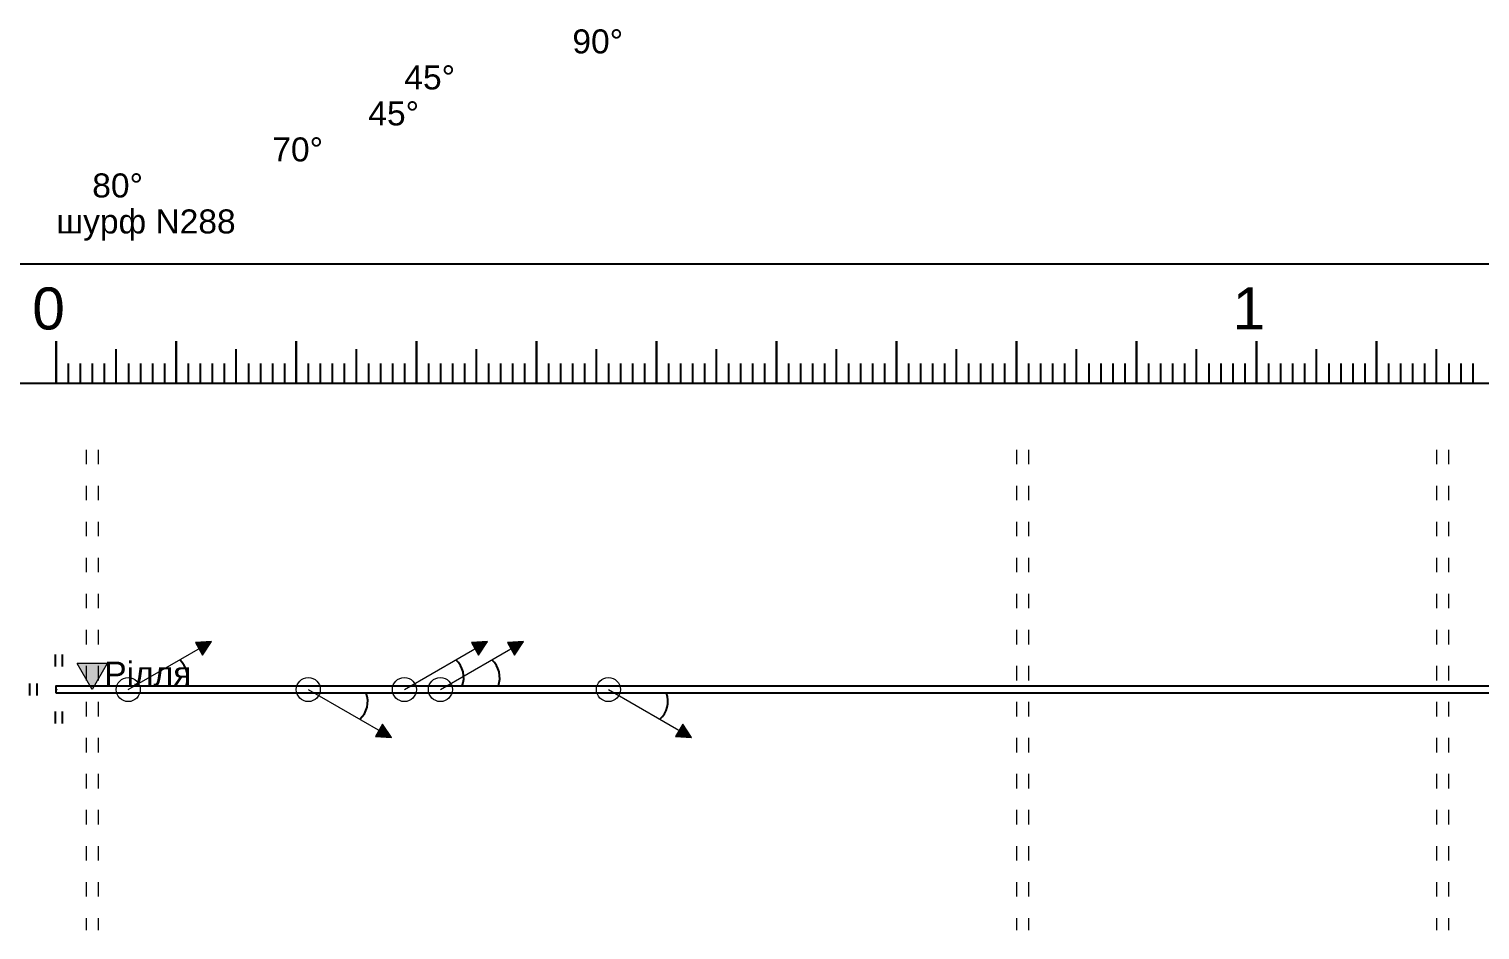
# Model space of a CAD drawing. Header units: millimetres. Extents: x -226 to 1784, y 10 to 1137.
# Drawn here: x 87.7 to 208.6, y 242 to 317 of the extents above; entities that cross this region are included whole.
import ezdxf

# ---------------------------------------------------------------- set-up
doc = ezdxf.new("R2010")
doc.units = ezdxf.units.MM
doc.linetypes.add('ACAD_ISO03W100', pattern=[30, 12, -18])
for name, color, linetype in [('ИсследТрД', 6, 'Continuous'), ('Макет', 7, 'Continuous'), ('Перешкоди', 7, 'Continuous')]:
    doc.layers.add(name, color=color, linetype=linetype)
doc.layers.add('Текст', color=7, linetype='Continuous', lineweight=0)
doc.styles.get("Standard").update_dxf_attribs({"font": 'arial.ttf'})

# ---------------------------------------------------------------- blocks, each defined once
blk = doc.blocks.new('Объект')
at = {"lineweight": -2}
blk.add_circle((0, 0), 0.01, dxfattribs=at)
blk = doc.blocks.new('КМ')
at = {"layer": 'Defpoints'}
blk.add_point((0, 0), dxfattribs=at)
blk = doc.blocks.new('Луг')
at = {"layer": 'Перешкоди', "color": 3, "linetype": 'ByBlock'}
for p, q in [((-0.3, 2.93), (-0.3, 1.93)), ((0.3, 2.93), (0.3, 1.93)), ((-2.43, 0.5), (-2.43, -0.5)), ((-1.83, 0.5), (-1.83, -0.5)), ((-0.3, -1.82), (-0.3, -2.82)), ((0.3, -1.82), (0.3, -2.82))]:
    blk.add_line(p, q, dxfattribs=at)
blk = doc.blocks.new('Шурф')
at = {"layer": 'Перешкоди', "linetype": 'ByBlock', "lineweight": 15}
blk.add_hatch(color=0, dxfattribs=at).paths.add_polyline_path([(1.25, 2.17), (0, 0), (-1.25, 2.17)])
at = {"layer": 'Перешкоди', "color": 0, "linetype": 'ByBlock', "lineweight": 15}
for p, q in [((0, 0), (-1.25, 2.17)), ((1.25, 2.17), (-1.25, 2.17)), ((1.25, 2.17), (0, 0))]:
    blk.add_line(p, q, dxfattribs=at)
blk = doc.blocks.new('Дорога_полевая')
at = {"layer": 'Перешкоди', "color": 7, "linetype": 'ACAD_ISO03W100', "lineweight": 15, "ltscale": 0.1}
for p, q in [((-1, 19.97), (-1, -20.03)), ((0, 19.97), (0, -20.03))]:
    blk.add_line(p, q, dxfattribs=at)
blk = doc.blocks.new('Сх_поля')
at = {"layer": 'Перешкоди', "lineweight": -2, "insert": (0, 2.33), "char_height": 2, "width": 6.9421, "attachment_point": 1}
blk.add_mtext('Рiлля', dxfattribs=at)
blk = doc.blocks.new('Поворот_лево')
at = {"layer": 'Перешкоди', "linetype": 'ByBlock', "lineweight": 15}
blk.add_hatch(color=7, dxfattribs=at).paths.add_polyline_path([(6.93, 4), (5.59, 3.92), (6.19, 2.88)])
at = {"layer": 'Defpoints'}
blk.add_arc((2.93, 0.98), 2.02, 340.1666, 47.6829, dxfattribs=at)
at = {"layer": 'Перешкоди', "color": 7, "linetype": 'ByBlock', "lineweight": 15}
for p, q in [((0, 0), (6.93, 4)), ((6.93, 4), (5.59, 3.92)), ((5.59, 3.92), (6.19, 2.88)), ((6.19, 2.88), (6.93, 4))]:
    blk.add_line(p, q, dxfattribs=at)
blk.add_circle((0, 0), 1, dxfattribs=at)
blk = doc.blocks.new('Поворот_право')
at = {"layer": 'Перешкоди', "linetype": 'ByBlock', "lineweight": 15}
blk.add_hatch(color=7, dxfattribs=at).paths.add_polyline_path([(6.93, -4), (6.19, -2.88), (5.59, -3.92)])
at = {"layer": 'Defpoints'}
blk.add_arc((2.93, -0.98), 2.02, 312.3171, 19.8334, dxfattribs=at)
at = {"layer": 'Перешкоди', "color": 7, "linetype": 'ByBlock', "lineweight": 15}
for p, q in [((0, 0), (6.93, -4)), ((6.19, -2.88), (5.59, -3.92)), ((6.93, -4), (6.19, -2.88)), ((5.59, -3.92), (6.93, -4))]:
    blk.add_line(p, q, dxfattribs=at)
blk.add_circle((0, 0), 1, dxfattribs=at)

msp = doc.modelspace()

# ---------------------------------------------------------------- linework, layer by layer
at = {"layer": 'ИсследТрД'}
msp.add_lwpolyline([(90, 261.7), (90, 262.3), (378.1, 262.3), (378.1, 261.7), (90, 261.7)], dxfattribs=at)
at = {"layer": 'Макет', "lineweight": -2}
for p, q in [((20, 297.48), (405, 297.48)), ((90, 291.02), (90, 287.52)), ((90, 287.52), (90, 291.02)), ((95, 287.52), (95, 290.35)), ((100, 291.02), (100, 287.52)), ((100, 287.52), (100, 291.02)), ((100, 291.02), (100, 287.52)), ((100, 291.02), (100, 287.52)), ((100, 287.52), (100, 291.02)), ((105, 287.52), (105, 290.35)), ((110, 291.02), (110, 287.52)), ((110, 287.52), (110, 291.02)), ((110, 291.02), (110, 287.52)), ((110, 291.02), (110, 287.52)), ((110, 287.52), (110, 291.02)), ((115, 287.52), (115, 290.35)), ((120, 291.02), (120, 287.52)), ((120, 287.52), (120, 291.02)), ((120, 291.02), (120, 287.52)), ((120, 291.02), (120, 287.52)), ((120, 287.52), (120, 291.02)), ((125, 287.52), (125, 290.35)), ((130, 291.02), (130, 287.52)), ((130, 287.52), (130, 291.02)), ((130, 291.02), (130, 287.52)), ((130, 291.02), (130, 287.52)), ((130, 287.52), (130, 291.02)), ((135, 287.52), (135, 290.35)), ((140, 291.02), (140, 287.52)), ((140, 287.52), (140, 291.02)), ((140, 291.02), (140, 287.52)), ((140, 291.02), (140, 287.52)), ((140, 287.52), (140, 291.02)), ((145, 287.52), (145, 290.35)), ((150, 291.02), (150, 287.52)), ((150, 287.52), (150, 291.02)), ((150, 291.02), (150, 287.52)), ((150, 291.02), (150, 287.52)), ((150, 287.52), (150, 291.02)), ((155, 287.52), (155, 290.35)), ((160, 291.02), (160, 287.52)), ((160, 287.52), (160, 291.02)), ((160, 291.02), (160, 287.52)), ((160, 291.02), (160, 287.52)), ((160, 287.52), (160, 291.02)), ((165, 287.52), (165, 290.35)), ((170, 291.02), (170, 287.52)), ((170, 287.52), (170, 291.02)), ((170, 291.02), (170, 287.52)), ((170, 291.02), (170, 287.52)), ((170, 287.52), (170, 291.02)), ((175, 287.52), (175, 290.35)), ((180, 291.02), (180, 287.52)), ((180, 287.52), (180, 291.02)), ((180, 291.02), (180, 287.52)), ((180, 291.02), (180, 287.52)), ((180, 287.52), (180, 291.02)), ((185, 287.52), (185, 290.35)), ((190, 291.02), (190, 287.52)), ((190, 287.52), (190, 291.02)), ((190, 291.02), (190, 287.52)), ((190, 291.02), (190, 287.52)), ((190, 287.52), (190, 291.02)), ((195, 287.52), (195, 290.35)), ((200, 291.02), (200, 287.52)), ((200, 287.52), (200, 291.02)), ((200, 291.02), (200, 287.52)), ((200, 291.02), (200, 287.52)), ((200, 287.52), (200, 291.02)), ((205, 287.52), (205, 290.35)), ((91, 289.17), (91, 287.52)), ((92, 289.17), (92, 287.52)), ((93, 289.17), (93, 287.52)), ((94, 289.17), (94, 287.52)), ((96.01, 289.17), (96.01, 287.52)), ((97.01, 289.17), (97.01, 287.52)), ((98.01, 289.17), (98.01, 287.52)), ((99.01, 289.17), (99.01, 287.52)), ((100, 289.19), (100, 287.54)), ((101, 289.17), (101, 287.52)), ((102, 289.17), (102, 287.52)), ((103, 289.17), (103, 287.52)), ((104, 289.17), (104, 287.52)), ((106.01, 289.17), (106.01, 287.52)), ((107.01, 289.17), (107.01, 287.52)), ((108.01, 289.17), (108.01, 287.52)), ((109.01, 289.17), (109.01, 287.52)), ((110, 289.19), (110, 287.54)), ((111, 289.17), (111, 287.52)), ((112, 289.17), (112, 287.52)), ((113, 289.17), (113, 287.52)), ((114, 289.17), (114, 287.52)), ((116.01, 289.17), (116.01, 287.52)), ((117.01, 289.17), (117.01, 287.52)), ((118.01, 289.17), (118.01, 287.52)), ((119.01, 289.17), (119.01, 287.52)), ((120, 289.19), (120, 287.54)), ((121, 289.17), (121, 287.52)), ((122, 289.17), (122, 287.52)), ((123, 289.17), (123, 287.52)), ((124, 289.17), (124, 287.52)), ((126.01, 289.17), (126.01, 287.52)), ((127.01, 289.17), (127.01, 287.52)), ((128.01, 289.17), (128.01, 287.52)), ((129.01, 289.17), (129.01, 287.52)), ((130, 289.19), (130, 287.54)), ((131, 289.17), (131, 287.52)), ((132, 289.17), (132, 287.52)), ((133, 289.17), (133, 287.52)), ((134, 289.17), (134, 287.52)), ((136.01, 289.17), (136.01, 287.52)), ((137.01, 289.17), (137.01, 287.52)), ((138.01, 289.17), (138.01, 287.52)), ((139.01, 289.17), (139.01, 287.52)), ((140, 289.19), (140, 287.54)), ((141, 289.17), (141, 287.52)), ((142, 289.17), (142, 287.52)), ((143, 289.17), (143, 287.52)), ((144, 289.17), (144, 287.52)), ((146.01, 289.17), (146.01, 287.52)), ((147.01, 289.17), (147.01, 287.52)), ((148.01, 289.17), (148.01, 287.52)), ((149.01, 289.17), (149.01, 287.52)), ((150, 289.19), (150, 287.54)), ((151, 289.17), (151, 287.52)), ((152, 289.17), (152, 287.52)), ((153, 289.17), (153, 287.52)), ((154, 289.17), (154, 287.52)), ((156.01, 289.17), (156.01, 287.52)), ((157.01, 289.17), (157.01, 287.52)), ((158.01, 289.17), (158.01, 287.52)), ((159.01, 289.17), (159.01, 287.52)), ((160, 289.19), (160, 287.54)), ((161, 289.17), (161, 287.52)), ((162, 289.17), (162, 287.52)), ((163, 289.17), (163, 287.52)), ((164, 289.17), (164, 287.52)), ((166.01, 289.17), (166.01, 287.52)), ((167.01, 289.17), (167.01, 287.52)), ((168.01, 289.17), (168.01, 287.52)), ((169.01, 289.17), (169.01, 287.52)), ((170, 289.19), (170, 287.54)), ((171, 289.17), (171, 287.52)), ((172, 289.17), (172, 287.52)), ((173, 289.17), (173, 287.52)), ((174, 289.17), (174, 287.52)), ((176.01, 289.17), (176.01, 287.52)), ((177.01, 289.17), (177.01, 287.52)), ((178.01, 289.17), (178.01, 287.52)), ((179.01, 289.17), (179.01, 287.52)), ((180, 289.19), (180, 287.54)), ((181, 289.17), (181, 287.52)), ((182, 289.17), (182, 287.52)), ((183, 289.17), (183, 287.52)), ((184, 289.17), (184, 287.52)), ((186.01, 289.17), (186.01, 287.52)), ((187.01, 289.17), (187.01, 287.52)), ((188.01, 289.17), (188.01, 287.52)), ((189.01, 289.17), (189.01, 287.52)), ((190, 289.19), (190, 287.54)), ((191, 289.17), (191, 287.52)), ((192, 289.17), (192, 287.52)), ((193, 289.17), (193, 287.52)), ((194, 289.17), (194, 287.52)), ((196.01, 289.17), (196.01, 287.52)), ((197.01, 289.17), (197.01, 287.52)), ((198.01, 289.17), (198.01, 287.52)), ((199.01, 289.17), (199.01, 287.52)), ((200, 289.19), (200, 287.54)), ((201, 289.17), (201, 287.52)), ((202, 289.17), (202, 287.52)), ((203, 289.17), (203, 287.52)), ((204, 289.17), (204, 287.52)), ((206.01, 289.17), (206.01, 287.52)), ((207.01, 289.17), (207.01, 287.52)), ((208.01, 289.17), (208.01, 287.52))]:
    msp.add_line(p, q, dxfattribs=at)
at = {"layer": 'Макет'}
msp.add_line((390, 287.52), (20, 287.48), dxfattribs=at)

# ---------------------------------------------------------------- block references
at = {"layer": 'Перешкоди'}
for name, p in [('Дорога_полевая', (93.5, 262)), ('Дорога_полевая', (171, 262)), ('Дорога_полевая', (206, 262)), ('Поворот_лево', (96, 262)), ('Поворот_лево', (119, 262)), ('Поворот_лево', (122, 262)), ('Луг', (90.2, 262)), ('Шурф', (93, 262)), ('Сх_поля', (94, 262)), ('Поворот_право', (111, 262)), ('Поворот_право', (136, 262)), ('Объект', (90, 262)), ('КМ', (90.1, 262)), ('КМ', (93.1, 262)), ('КМ', (93.6, 262)), ('КМ', (96.1, 262)), ('КМ', (111.1, 262)), ('КМ', (119.1, 262)), ('КМ', (122.1, 262)), ('КМ', (136.1, 262)), ('КМ', (171.1, 262)), ('КМ', (206.1, 262))]:
    msp.add_blockref(name, p, dxfattribs=at)

# ---------------------------------------------------------------- texts
at = {"layer": 'Текст'}
for s, height, p in [('90°', 2, (133, 315)), ('45°', 2, (119, 312)), ('45°', 2, (116, 309)), ('70°', 2, (108, 306)), ('80°', 2, (93, 303)), ('шурф N288', 2, (90, 300)), ('0', 3.5, (88, 292)), ('1', 3.5, (188, 292))]:
    msp.add_text(s, height=height, dxfattribs=at).set_placement(p)

doc.saveas('drawing.dxf')
